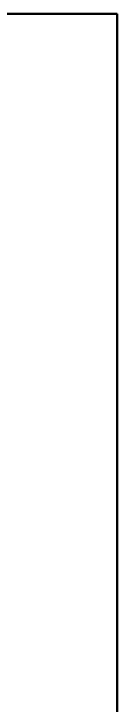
# Model space of a CAD drawing. Header units: millimetres. Extents: x -1379 to 1385823, y -4884429 to 548763.
# Drawn here: x 417951 to 418059, y -2331638 to -2330909 of the extents above; entities that cross this region are included whole.
import ezdxf

# ---------------------------------------------------------------- set-up
doc = ezdxf.new("R2010")
doc.units = ezdxf.units.MM
doc.layers.add('A-FLOR-E', color=7, linetype='Continuous', lineweight=35)
doc.layers.add('WALL-E', color=7, linetype='Continuous', lineweight=50)

# ---------------------------------------------------------------- blocks, each defined once
blk = doc.blocks.new('C-1-IV01_REV00_20260605-145550_LOPF_EX')
at = {"layer": 'A-FLOR-E', "color": 7}
for p, q in [((10675, -1745), (15455, -1745)), ((15455, -1745), (15455, -5525))]:
    blk.add_line(p, q, dxfattribs=at)
at = {"layer": 'WALL-E', "color": 7}
for p, q in [((15455, -1745), (10815, -1745)), ((10815, -1745), (15455, -1745)), ((15455, -1745), (15455, -1885)), ((15455, -1885), (15455, -1745)), ((15455, -1885), (15455, -5525)), ((15455, -5525), (15455, -1885))]:
    blk.add_line(p, q, dxfattribs=at)

msp = doc.modelspace()

# ---------------------------------------------------------------- block references
at = {"color": 7}
msp.add_blockref('C-1-IV01_REV00_20260605-145550_LOPF_EX', (402604.3, -2329164.18), dxfattribs=at)

doc.saveas('drawing.dxf')
